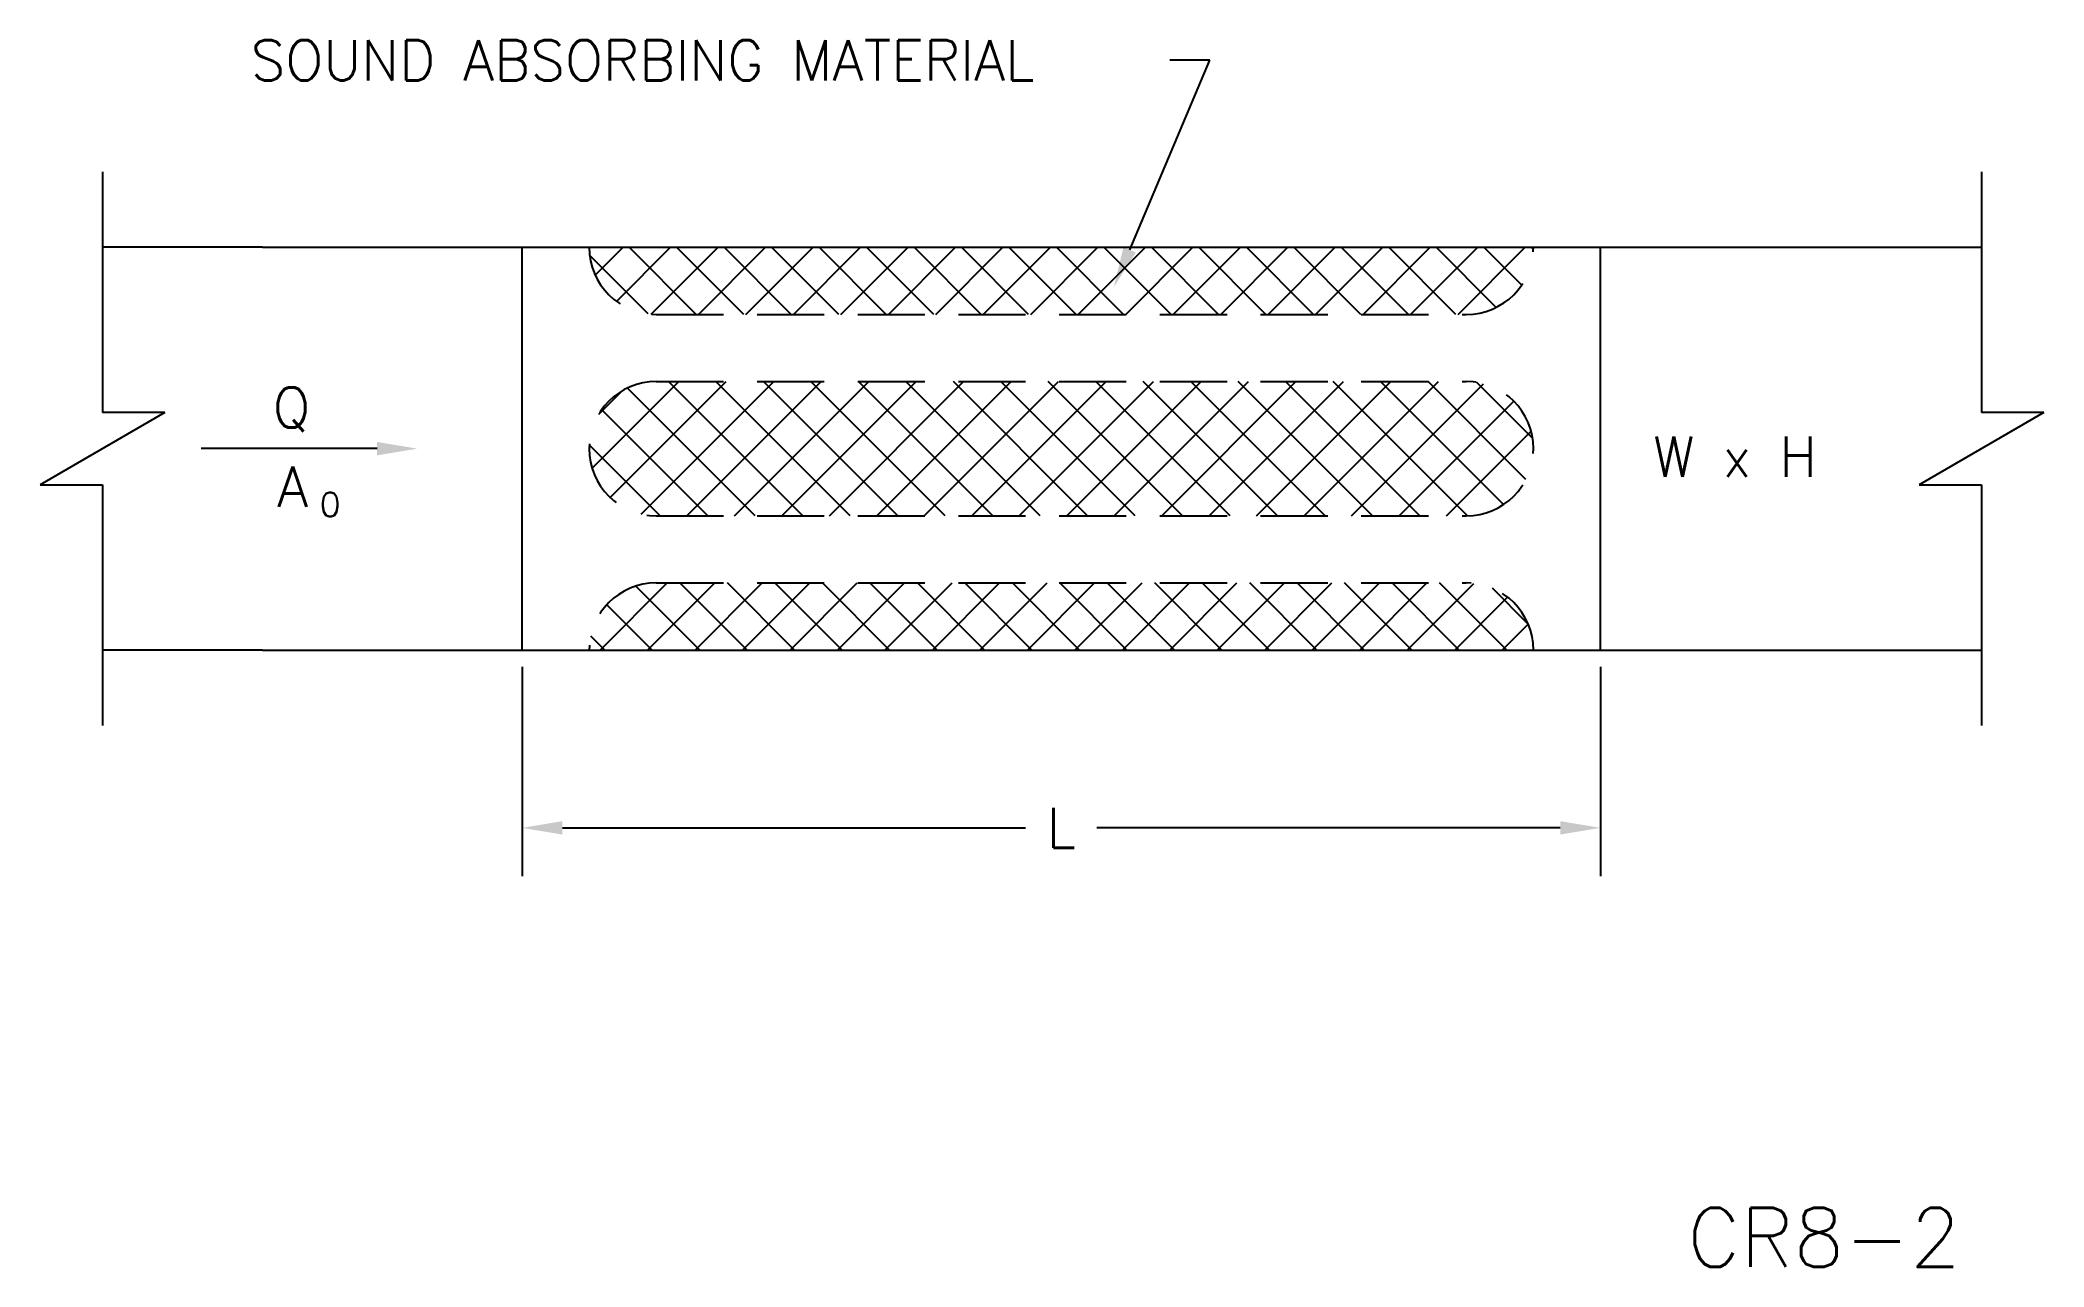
# Model space of a CAD drawing. Extents: x 1.97 to 9.43, y 1.41 to 5.98.
import ezdxf
from ezdxf.enums import TextEntityAlignment as Align

# ---------------------------------------------------------------- set-up
doc = ezdxf.new("R2010")
doc.units = 0
doc.header["$MEASUREMENT"] = 0
doc.linetypes.add('HIDDEN', pattern=[0.375, 0.25, -0.125])
doc.layers.get('0').update_dxf_attribs({"linetype": 'CONTINUOUS'})
doc.layers.add('NUMBER', color=7, linetype='CONTINUOUS')
doc.styles.add('ROMANS', font='romans')

msp = doc.modelspace()

# ---------------------------------------------------------------- linework, layer by layer
for p, q in [((6.0291, 5.1944), (6.3281, 5.9005)), ((6.3281, 5.9005), (6.1781, 5.9005)), ((2.2043, 5.4847), (2.2043, 4.5879)), ((9.2009, 5.4847), (9.2009, 4.5879)), ((2.8002, 5.2038), (2.2043, 5.2038)), ((2.8002, 5.2038), (8.7489, 5.2038)), ((3.7666, 3.7038), (3.7666, 5.2038)), ((7.7825, 3.7038), (7.7825, 5.2038)), ((8.7489, 5.2038), (9.2009, 5.2038)), ((2.4367, 4.5879), (1.972, 4.3196)), ((2.4367, 4.5879), (2.2043, 4.5879)), ((9.4333, 4.5879), (8.9686, 4.3196)), ((9.4333, 4.5879), (9.2009, 4.5879)), ((2.8221, 4.4538), (2.5721, 4.4538)), ((3.2268, 4.4538), (2.8221, 4.4538)), ((1.972, 4.3196), (2.2043, 4.3196)), ((2.2043, 4.3196), (2.2043, 3.4228)), ((8.9686, 4.3196), (9.2009, 4.3196)), ((9.2009, 4.3196), (9.2009, 3.4228)), ((2.8002, 3.7038), (2.2043, 3.7038)), ((2.8002, 3.7038), (8.7489, 3.7038)), ((8.7489, 3.7038), (9.2009, 3.7038)), ((9.2009, 3.7038), (9.2009, 3.6443)), ((3.7666, 3.6413), (3.7666, 2.8616)), ((7.7825, 3.6413), (7.7825, 2.8616)), ((3.9166, 3.0416), (5.6417, 3.0416)), ((7.6325, 3.0416), (5.9074, 3.0416))]:
    msp.add_line(p, q)
at = {"color": 0}
for p, q in [((4.2368, 4.9555), (4.0183, 5.174)), ((4.0392, 5.0999), (4.1431, 5.2038)), ((4.1185, 5.0024), (4.3199, 5.2038)), ((4.4154, 4.9538), (4.1654, 5.2038)), ((4.2474, 4.9545), (4.4967, 5.2038)), ((4.5922, 4.9538), (4.3422, 5.2038)), ((4.4234, 4.9538), (4.6734, 5.2038)), ((4.769, 4.9538), (4.519, 5.2038)), ((4.6002, 4.9538), (4.8502, 5.2038)), ((4.9457, 4.9538), (4.6957, 5.2038)), ((4.777, 4.9538), (5.027, 5.2038)), ((5.1225, 4.9538), (4.8725, 5.2038)), ((4.9538, 4.9538), (5.2038, 5.2038)), ((5.2993, 4.9538), (5.0493, 5.2038)), ((5.1305, 4.9538), (5.3805, 5.2038)), ((5.4761, 4.9538), (5.2261, 5.2038)), ((5.3073, 4.9538), (5.5573, 5.2038)), ((5.6528, 4.9538), (5.4028, 5.2038)), ((5.4841, 4.9538), (5.7341, 5.2038)), ((5.8296, 4.9538), (5.5796, 5.2038)), ((5.6609, 4.9538), (5.9109, 5.2038)), ((6.0064, 4.9538), (5.7564, 5.2038)), ((5.8377, 4.9538), (6.0877, 5.2038)), ((6.1832, 4.9538), (5.9332, 5.2038)), ((6.0144, 4.9538), (6.2644, 5.2038)), ((6.3599, 4.9538), (6.1099, 5.2038)), ((6.1912, 4.9538), (6.4412, 5.2038)), ((6.5367, 4.9538), (6.2867, 5.2038)), ((6.368, 4.9538), (6.618, 5.2038)), ((6.7135, 4.9538), (6.4635, 5.2038)), ((6.5448, 4.9538), (6.7948, 5.2038)), ((6.8903, 4.9538), (6.6403, 5.2038)), ((6.7215, 4.9538), (6.9715, 5.2038)), ((7.067, 4.9538), (6.817, 5.2038)), ((6.8983, 4.9538), (7.1483, 5.2038)), ((7.2438, 4.9538), (6.9938, 5.2038)), ((7.0751, 4.9538), (7.3251, 5.2038)), ((7.3942, 4.9801), (7.1706, 5.2038)), ((7.2519, 4.9538), (7.5019, 5.2038)), ((7.4887, 5.0624), (7.3474, 5.2038)), ((7.5324, 5.1955), (7.5242, 5.2038)), ((4.0274, 4.381), (4.3502, 4.7038)), ((4.0951, 4.2719), (4.527, 4.7038)), ((4.2102, 4.2102), (4.7038, 4.7038)), ((4.8118, 4.2038), (4.3118, 4.7038)), ((4.3805, 4.2038), (4.8805, 4.7038)), ((4.9886, 4.2038), (4.4886, 4.7038)), ((4.5573, 4.2038), (5.0573, 4.7038)), ((5.1654, 4.2038), (4.6654, 4.7038)), ((4.7341, 4.2038), (5.2341, 4.7038)), ((5.3422, 4.2038), (4.8422, 4.7038)), ((4.9109, 4.2038), (5.4109, 4.7038)), ((5.519, 4.2038), (5.019, 4.7038)), ((5.0877, 4.2038), (5.5877, 4.7038)), ((5.6957, 4.2038), (5.1957, 4.7038)), ((5.2644, 4.2038), (5.7644, 4.7038)), ((5.8725, 4.2038), (5.3725, 4.7038)), ((5.4412, 4.2038), (5.9412, 4.7038)), ((6.0493, 4.2038), (5.5493, 4.7038)), ((5.618, 4.2038), (6.118, 4.7038)), ((6.2261, 4.2038), (5.7261, 4.7038)), ((5.7948, 4.2038), (6.2948, 4.7038)), ((6.4028, 4.2038), (5.9028, 4.7038)), ((5.9715, 4.2038), (6.4715, 4.7038)), ((6.5796, 4.2038), (6.0796, 4.7038)), ((6.1483, 4.2038), (6.6483, 4.7038)), ((6.7564, 4.2038), (6.2564, 4.7038)), ((6.3251, 4.2038), (6.8251, 4.7038)), ((6.9332, 4.2038), (6.4332, 4.7038)), ((6.5019, 4.2038), (7.0019, 4.7038)), ((7.1099, 4.2038), (6.6099, 4.7038)), ((6.6786, 4.2038), (7.1786, 4.7038)), ((7.2867, 4.2038), (6.7867, 4.7038)), ((7.4214, 4.2459), (6.9635, 4.7038)), ((7.5048, 4.3393), (7.1403, 4.7038)), ((7.5297, 4.4911), (7.3199, 4.701)), ((4.0524, 4.5827), (4.1376, 4.6679)), ((4.6351, 4.2038), (4.1593, 4.6796)), ((6.8554, 4.2038), (7.347, 4.6953)), ((7.0322, 4.2038), (7.4591, 4.6307)), ((4.4583, 4.2038), (4.0631, 4.599)), ((7.209, 4.2038), (7.5239, 4.5187)), ((4.2815, 4.2038), (4.017, 4.4683)), ((7.4515, 4.2695), (7.4668, 4.2848)), ((4.0573, 3.7038), (4.3073, 3.9538)), ((4.428, 3.7038), (4.19, 3.9417)), ((4.2341, 3.7038), (4.4841, 3.9538)), ((4.6047, 3.7038), (4.3547, 3.9538)), ((4.4109, 3.7038), (4.6609, 3.9538)), ((4.7815, 3.7038), (4.5315, 3.9538)), ((4.5877, 3.7038), (4.8377, 3.9538)), ((4.9583, 3.7038), (4.7083, 3.9538)), ((4.7644, 3.7038), (5.0144, 3.9538)), ((5.1351, 3.7038), (4.8851, 3.9538)), ((4.9412, 3.7038), (5.1912, 3.9538)), ((5.3118, 3.7038), (5.0618, 3.9538)), ((5.118, 3.7038), (5.368, 3.9538)), ((5.4886, 3.7038), (5.2386, 3.9538)), ((5.2948, 3.7038), (5.5448, 3.9538)), ((5.6654, 3.7038), (5.4154, 3.9538)), ((5.4715, 3.7038), (5.7215, 3.9538)), ((5.8422, 3.7038), (5.5922, 3.9538)), ((5.6483, 3.7038), (5.8983, 3.9538)), ((6.019, 3.7038), (5.769, 3.9538)), ((5.8251, 3.7038), (6.0751, 3.9538)), ((6.1957, 3.7038), (5.9457, 3.9538)), ((6.0019, 3.7038), (6.2519, 3.9538)), ((6.3725, 3.7038), (6.1225, 3.9538)), ((6.1786, 3.7038), (6.4286, 3.9538)), ((6.5493, 3.7038), (6.2993, 3.9538)), ((6.3554, 3.7038), (6.6054, 3.9538)), ((6.7261, 3.7038), (6.4761, 3.9538)), ((6.5322, 3.7038), (6.7822, 3.9538)), ((6.9028, 3.7038), (6.6528, 3.9538)), ((6.709, 3.7038), (6.959, 3.9538)), ((7.0796, 3.7038), (6.8296, 3.9538)), ((6.8857, 3.7038), (7.1357, 3.9538)), ((7.2564, 3.7038), (7.0064, 3.9538)), ((7.0625, 3.7038), (7.3109, 3.9522)), ((7.4332, 3.7038), (7.1832, 3.9538)), ((7.2393, 3.7038), (7.4364, 3.9008)), ((7.5129, 3.8008), (7.3795, 3.9342)), ((4.2512, 3.7038), (4.0823, 3.8727)), ((4.0744, 3.7038), (4.0221, 3.7561)), ((7.4161, 3.7038), (7.513, 3.8007))]:
    msp.add_line(p, q, dxfattribs=at)
at = {"linetype": 'HIDDEN'}
for p, q in [((4.2666, 4.9538), (7.2825, 4.9538)), ((4.2666, 4.7038), (7.2825, 4.7038)), ((4.2666, 4.2038), (7.2825, 4.2038)), ((4.2666, 3.9538), (7.2825, 3.9538))]:
    msp.add_line(p, q, dxfattribs=at)
for centre, start, end in [((4.2666, 5.2038), 180, 270), ((7.2825, 5.2038), 270, 0), ((4.2666, 4.4538), 90, 270), ((7.2825, 4.4538), 270, 90), ((4.2666, 3.7038), 90, 180), ((7.2825, 3.7038), 360, 90)]:
    msp.add_arc(centre, 0.25, start, end, dxfattribs=at)
for points in [[(6.006, 5.2042), (6.0521, 5.1847), (5.9706, 5.0563)], [(3.2268, 4.4788), (3.2268, 4.4288), (3.3768, 4.4538)], [(3.9166, 3.0666), (3.9166, 3.0166), (3.7666, 3.0416)], [(7.6325, 3.0666), (7.6325, 3.0166), (7.7825, 3.0416)]]:
    msp.add_solid(points)

# ---------------------------------------------------------------- texts
at = {"style": 'ROMANS'}
for s, height, p in [('SOUND ABSORBING MATERIAL', 0.15, (2.7564, 5.8255)), ('Q', 0.15, (2.8375, 4.532)), ('W x H', 0.15, (7.9782, 4.3493)), ('A', 0.15, (2.8547, 4.2369)), ('0', 0.09, (3.0135, 4.2011))]:
    msp.add_text(s, height=height, dxfattribs=at).set_placement(p)
msp.add_text('L', height=0.15, dxfattribs=at).set_placement((5.7745, 3.0416), align=Align.MIDDLE_CENTER)
at = {"layer": 'NUMBER', "style": 'ROMANS'}
msp.add_text('CR8-2', height=0.22, dxfattribs=at).set_placement((8.1051, 1.4064))

doc.saveas('drawing.dxf')
